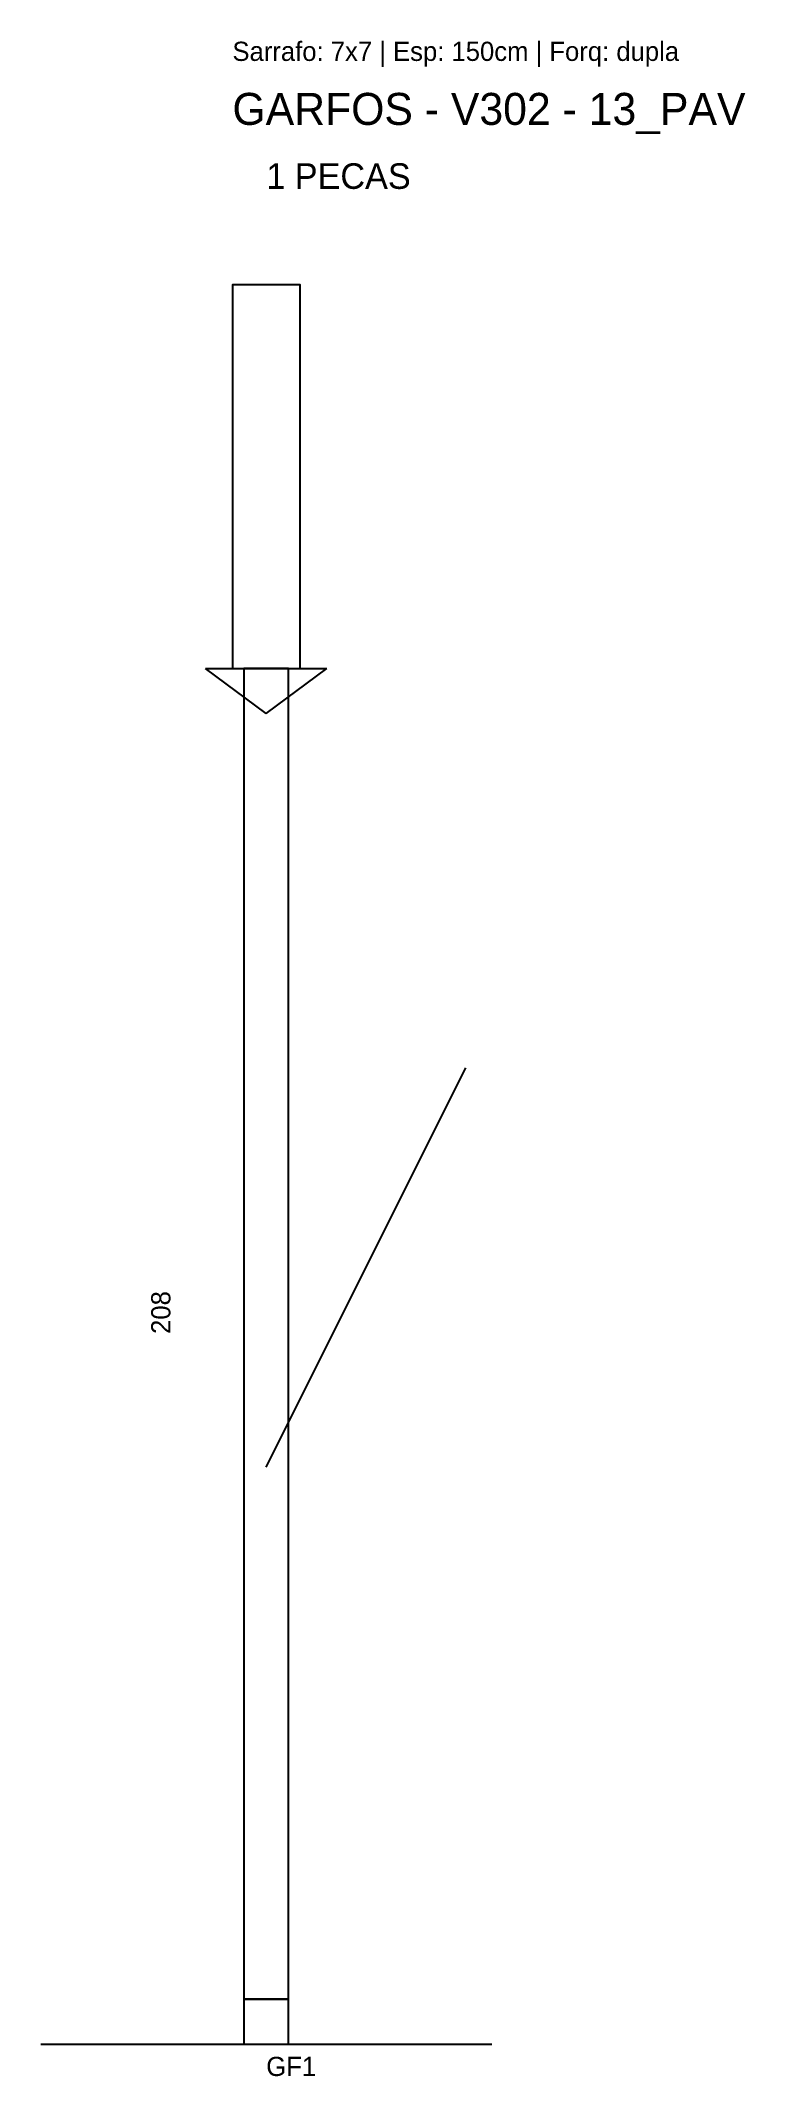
# Model space of a CAD drawing. Header units: metres. Extents: x -30 to 80, y -12 to 306.
import ezdxf

# ---------------------------------------------------------------- set-up
doc = ezdxf.new("R2010")
doc.units = ezdxf.units.M
for name, color, linetype in [('BARRA_ANCORAGEM', 6, 'Continuous'), ('COTA', 1, 'Continuous'), ('GARFOS', 5, 'Continuous'), ('NOMENCLATURA', 7, 'Continuous'), ('SARRAFOS', 3, 'Continuous'), ('VIGAS_REF', 1, 'Continuous')]:
    doc.layers.add(name, color=color, linetype=linetype)

msp = doc.modelspace()

# ---------------------------------------------------------------- linework, layer by layer
at = {"layer": 'BARRA_ANCORAGEM'}
msp.add_line((5.29, 83.2), (36.49, 145.6), dxfattribs=at)
at = {"layer": 'GARFOS'}
for p, q in [((5.29, 201), (-4.21, 208)), ((-4.21, 208), (14.79, 208)), ((5.29, 201), (14.79, 208))]:
    msp.add_line(p, q, dxfattribs=at)
at = {"layer": 'GARFOS', "linetype": 'CONTINUOUS'}
msp.add_line((-30, -7), (40.57, -7), dxfattribs=at)
at = {"layer": 'GARFOS'}
msp.add_lwpolyline([(1.79, 0), (8.79, 0), (8.79, 208), (1.79, 208), (1.79, 0)], dxfattribs=at)
at = {"layer": 'SARRAFOS'}
msp.add_lwpolyline([(1.79, -7), (8.79, -7), (8.79, 0), (1.79, 0), (1.79, -7)], dxfattribs=at)
at = {"layer": 'VIGAS_REF'}
msp.add_lwpolyline([(0, 208), (10.57, 208), (10.57, 268), (0, 268), (0, 208)], dxfattribs=at)

# ---------------------------------------------------------------- texts
at = {"layer": 'COTA'}
msp.add_text('208', height=3, rotation=90, dxfattribs=at).set_placement((-9.71, 104))
at = {"layer": 'NOMENCLATURA'}
for s, height, p in [('Sarrafo: 7x7 | Esp: 150cm | Forq: dupla', 3, (0, 303)), ('GARFOS - V302 - 13_PAV', 5, (0, 293)), ('1 PECAS', 4, (5.29, 283)), ('GF1', 3, (5.29, -12))]:
    msp.add_text(s, height=height, dxfattribs=at).set_placement(p)

doc.saveas('drawing.dxf')
